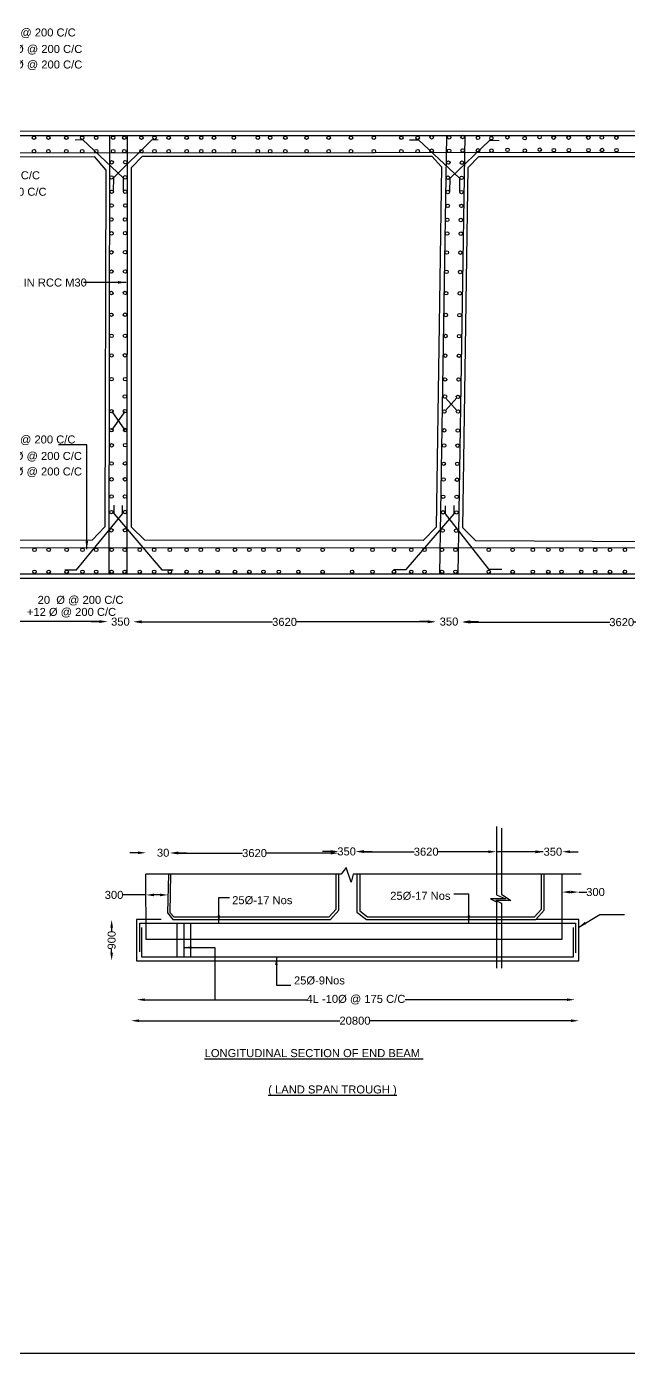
# Model space of a CAD drawing. Header units: millimetres. Extents: x 5124 to 2506481, y 2311 to 44408819.
# Drawn here: x 2503182 to 2504311, y 44403850 to 44406336 of the extents above; entities that cross this region are included whole.
import ezdxf

# ---------------------------------------------------------------- set-up
doc = ezdxf.new("R2010")
doc.units = ezdxf.units.MM
doc.header["$MEASUREMENT"] = 0
for name, color, linetype in [('DIMENSION', 7, 'Continuous'), ('DRAWING', 2, 'Continuous'), ('TEXT', 7, 'Continuous')]:
    doc.layers.add(name, color=color, linetype=linetype)
doc.styles.get("Standard").update_dxf_attribs({"font": 'arial.ttf', "height": 15})
doc.dimstyles.get("Standard").update_dxf_attribs({"dimtxt": 15, "dimasz": 15, "dimexe": 0.18, "dimexo": 0.0625, "dimgap": 0.09, "dimtad": 0, "dimdec": 0, "dimzin": 0, "dimdsep": 46, "dimtxsty": 'Standard', "dimcen": 0.09, "dimse1": 1, "dimse2": 1, "dimadec": 0, "dimazin": 0, "dimtfac": 1, "dimtdec": 0, "dimtofl": 0, "dimtmove": 0, "dimatfit": 3, "dimfxl": 1, "dimtolj": 1, "dimtzin": 0, "dimarcsym": 0})

# ---------------------------------------------------------------- blocks, each defined once
blk = doc.blocks.new('*D58')
at = {"layer": 'Defpoints', "color": 0, "transparency": 16777216}
for p in [(2503452.1, 44404788), (2503406.2, 44404748.1), (2503452.1, 44404747.5)]:
    blk.add_point(p, dxfattribs=at)
at = {"layer": 'DIMENSION', "color": 0, "lineweight": -2, "transparency": 16777216}
for p, q in [((2503391.2, 44404788), (2503376.2, 44404788)), ((2503467.1, 44404788), (2503482.1, 44404788))]:
    blk.add_line(p, q, dxfattribs=at)
at = {"layer": 'DIMENSION', "color": 0, "transparency": 16777216}
for points in [[(2503391.2, 44404790.5), (2503391.2, 44404785.5), (2503406.2, 44404788)], [(2503467.1, 44404790.5), (2503467.1, 44404785.5), (2503452.1, 44404788)]]:
    blk.add_solid(points, dxfattribs=at)
at = {"layer": 'DIMENSION', "color": 0, "transparency": 16777216, "insert": (2503438.4, 44404788), "char_height": 15, "attachment_point": 5}
blk.add_mtext('\\A1;30', dxfattribs=at)
blk = doc.blocks.new('*D59')
at = {"layer": 'Defpoints', "color": 0, "transparency": 16777216}
for p in [(2503452.1, 44404788), (2503767.5, 44404788), (2503767.5, 44404787.4)]:
    blk.add_point(p, dxfattribs=at)
at = {"layer": 'DIMENSION', "color": 0, "lineweight": -2, "transparency": 16777216}
for p, q in [((2503467.1, 44404787.4), (2503587.3, 44404787.4)), ((2503752.5, 44404787.4), (2503632.3, 44404787.4))]:
    blk.add_line(p, q, dxfattribs=at)
at = {"layer": 'DIMENSION', "color": 0, "transparency": 16777216}
for points in [[(2503467.1, 44404789.9), (2503467.1, 44404784.9), (2503452.1, 44404787.4)], [(2503752.5, 44404789.9), (2503752.5, 44404784.9), (2503767.5, 44404787.4)]]:
    blk.add_solid(points, dxfattribs=at)
at = {"layer": 'DIMENSION', "color": 0, "transparency": 16777216, "insert": (2503609.8, 44404787.4), "char_height": 15, "attachment_point": 5}
blk.add_mtext('\\A1;3620', dxfattribs=at)
blk = doc.blocks.new('*D60')
at = {"layer": 'Defpoints', "color": 0, "transparency": 16777216}
for p in [(2503767.5, 44404788), (2503800.2, 44404790.5), (2503800.2, 44404788)]:
    blk.add_point(p, dxfattribs=at)
at = {"layer": 'DIMENSION', "color": 0, "lineweight": -2, "transparency": 16777216}
for p, q in [((2503752.5, 44404790.5), (2503737.5, 44404790.5)), ((2503815.2, 44404790.5), (2503830.2, 44404790.5))]:
    blk.add_line(p, q, dxfattribs=at)
at = {"layer": 'DIMENSION', "color": 0, "transparency": 16777216}
for points in [[(2503752.5, 44404793), (2503752.5, 44404788), (2503767.5, 44404790.5)], [(2503815.2, 44404793), (2503815.2, 44404788), (2503800.2, 44404790.5)]]:
    blk.add_solid(points, dxfattribs=at)
at = {"layer": 'DIMENSION', "color": 0, "transparency": 16777216, "insert": (2503782.5, 44404790.5), "char_height": 15, "attachment_point": 5}
blk.add_mtext('\\A1;350', dxfattribs=at)
blk = doc.blocks.new('*D61')
at = {"layer": 'Defpoints', "color": 0, "transparency": 16777216}
for p in [(2503800.2, 44404790.5), (2504063.3, 44404790.5), (2504063.3, 44404790)]:
    blk.add_point(p, dxfattribs=at)
at = {"layer": 'DIMENSION', "color": 0, "lineweight": -2, "transparency": 16777216}
for p, q in [((2503815.2, 44404790), (2503909.3, 44404790)), ((2504048.3, 44404790), (2503954.2, 44404790))]:
    blk.add_line(p, q, dxfattribs=at)
at = {"layer": 'DIMENSION', "color": 0, "transparency": 16777216}
for points in [[(2503815.2, 44404792.5), (2503815.2, 44404787.5), (2503800.2, 44404790)], [(2504048.3, 44404792.5), (2504048.3, 44404787.5), (2504063.3, 44404790)]]:
    blk.add_solid(points, dxfattribs=at)
at = {"layer": 'DIMENSION', "color": 0, "transparency": 16777216, "insert": (2503931.7, 44404790), "char_height": 15, "attachment_point": 5}
blk.add_mtext('\\A1;3620', dxfattribs=at)
blk = doc.blocks.new('*D62')
at = {"layer": 'Defpoints', "color": 0, "transparency": 16777216}
for p in [(2504151.9, 44404790.5), (2504186.6, 44404790.5), (2504186.6, 44404790)]:
    blk.add_point(p, dxfattribs=at)
at = {"layer": 'DIMENSION', "color": 0, "lineweight": -2, "transparency": 16777216}
for p, q in [((2504136.9, 44404790), (2504121.9, 44404790)), ((2504201.6, 44404790), (2504216.6, 44404790))]:
    blk.add_line(p, q, dxfattribs=at)
at = {"layer": 'DIMENSION', "color": 0, "transparency": 16777216}
for points in [[(2504136.9, 44404792.5), (2504136.9, 44404787.5), (2504151.9, 44404790)], [(2504201.6, 44404792.5), (2504201.6, 44404787.5), (2504186.6, 44404790)]]:
    blk.add_solid(points, dxfattribs=at)
at = {"layer": 'DIMENSION', "color": 0, "transparency": 16777216, "insert": (2504169.3, 44404790), "char_height": 15, "attachment_point": 5}
blk.add_mtext('\\A1;350', dxfattribs=at)
blk = doc.blocks.new('*D63')
at = {"layer": 'Defpoints', "color": 0, "transparency": 16777216}
for p in [(2504217.7, 44404714.4), (2504186.6, 44404663), (2504217.7, 44404663)]:
    blk.add_point(p, dxfattribs=at)
at = {"layer": 'DIMENSION', "color": 0, "lineweight": -2, "transparency": 16777216}
for p, q in [((2504201.6, 44404714.4), (2504202.7, 44404714.4)), ((2504217.7, 44404714.4), (2504232.7, 44404714.4))]:
    blk.add_line(p, q, dxfattribs=at)
at = {"layer": 'DIMENSION', "color": 0, "transparency": 16777216}
for points in [[(2504201.6, 44404716.9), (2504201.6, 44404711.9), (2504186.6, 44404714.4)], [(2504202.7, 44404716.9), (2504202.7, 44404711.9), (2504217.7, 44404714.4)]]:
    blk.add_solid(points, dxfattribs=at)
at = {"layer": 'DIMENSION', "color": 0, "transparency": 16777216, "insert": (2504249.3, 44404714.4), "char_height": 15, "attachment_point": 5}
blk.add_mtext('\\A1;300', dxfattribs=at)
blk = doc.blocks.new('*D64')
at = {"layer": 'Defpoints', "color": 0, "transparency": 16777216}
for p in [(2503406.4, 44404709), (2503406.4, 44404708.6), (2503447.5, 44404708.8)]:
    blk.add_point(p, dxfattribs=at)
at = {"layer": 'DIMENSION', "color": 0, "lineweight": -2, "transparency": 16777216}
for p, q in [((2503406.4, 44404709), (2503363.1, 44404709)), ((2503432.5, 44404709), (2503421.4, 44404709))]:
    blk.add_line(p, q, dxfattribs=at)
at = {"layer": 'DIMENSION', "color": 0, "transparency": 16777216}
for points in [[(2503421.4, 44404711.5), (2503421.4, 44404706.5), (2503406.4, 44404709)], [(2503432.5, 44404711.5), (2503432.5, 44404706.5), (2503447.5, 44404709)]]:
    blk.add_solid(points, dxfattribs=at)
at = {"layer": 'DIMENSION', "color": 0, "transparency": 16777216, "insert": (2503346.4, 44404709), "char_height": 15, "attachment_point": 5}
blk.add_mtext('\\A1;300', dxfattribs=at)
blk = doc.blocks.new('*D65')
at = {"layer": 'Defpoints', "color": 0, "transparency": 16777216}
for p in [(2503388.3, 44404662.7), (2503341.9, 44404585.7), (2503388.3, 44404585.7)]:
    blk.add_point(p, dxfattribs=at)
at = {"layer": 'DIMENSION', "color": 0, "lineweight": -2, "transparency": 16777216}
for p, q in [((2503341.9, 44404647.7), (2503341.9, 44404640.8)), ((2503341.9, 44404600.7), (2503341.9, 44404607.5))]:
    blk.add_line(p, q, dxfattribs=at)
at = {"layer": 'DIMENSION', "color": 0, "transparency": 16777216}
for points in [[(2503339.4, 44404647.7), (2503344.4, 44404647.7), (2503341.9, 44404662.7)], [(2503339.4, 44404600.7), (2503344.4, 44404600.7), (2503341.9, 44404585.7)]]:
    blk.add_solid(points, dxfattribs=at)
at = {"layer": 'DIMENSION', "color": 0, "transparency": 16777216, "insert": (2503341.9, 44404624.2), "char_height": 15, "attachment_point": 5, "rotation": 90}
blk.add_mtext('\\A1;900', dxfattribs=at)
blk = doc.blocks.new('*D66')
at = {"layer": 'Defpoints', "color": 0, "transparency": 16777216}
for p in [(2504210.7, 44404512.7), (2503389.1, 44404510.8), (2504210.7, 44404510.8)]:
    blk.add_point(p, dxfattribs=at)
at = {"layer": 'DIMENSION', "color": 0, "lineweight": -2, "transparency": 16777216}
for p, q in [((2503404.1, 44404512.7), (2503707.6, 44404512.7)), ((2504195.7, 44404512.7), (2503892.2, 44404512.7))]:
    blk.add_line(p, q, dxfattribs=at)
at = {"layer": 'DIMENSION', "color": 0, "transparency": 16777216}
for points in [[(2503404.1, 44404515.2), (2503404.1, 44404510.2), (2503389.1, 44404512.7)], [(2504195.7, 44404515.2), (2504195.7, 44404510.2), (2504210.7, 44404512.7)]]:
    blk.add_solid(points, dxfattribs=at)
at = {"layer": 'DIMENSION', "color": 0, "transparency": 16777216, "insert": (2503799.9, 44404512.7), "char_height": 15, "attachment_point": 5}
blk.add_mtext('\\A1;4L -10Ø @ 175 C/C ', dxfattribs=at)
blk = doc.blocks.new('*D67')
at = {"layer": 'Defpoints', "color": 0, "transparency": 16777216}
for p in [(2503378.1, 44404467.1), (2504218.3, 44404473.3), (2504218.3, 44404467.1)]:
    blk.add_point(p, dxfattribs=at)
at = {"layer": 'DIMENSION', "color": 0, "lineweight": -2, "transparency": 16777216}
for p, q in [((2503393.1, 44404473.3), (2503769.8, 44404473.3)), ((2504203.3, 44404473.3), (2503826.6, 44404473.3))]:
    blk.add_line(p, q, dxfattribs=at)
at = {"layer": 'DIMENSION', "color": 0, "transparency": 16777216}
for points in [[(2503393.1, 44404475.8), (2503393.1, 44404470.8), (2503378.1, 44404473.3)], [(2504203.3, 44404475.8), (2504203.3, 44404470.8), (2504218.3, 44404473.3)]]:
    blk.add_solid(points, dxfattribs=at)
at = {"layer": 'DIMENSION', "color": 0, "transparency": 16777216, "insert": (2503798.2, 44404473.3), "char_height": 15, "attachment_point": 5}
blk.add_mtext('\\A1;20800', dxfattribs=at)
blk = doc.blocks.new('*D74')
at = {"layer": 'Defpoints', "color": 0, "transparency": 16777216}
for p in [(2502737.7, 44405221.8), (2503333.6, 44405221.8), (2503333.6, 44405221.5)]:
    blk.add_point(p, dxfattribs=at)
at = {"layer": 'DIMENSION', "color": 0, "lineweight": -2, "transparency": 16777216}
for p, q in [((2502752.7, 44405221.5), (2503013.2, 44405221.5)), ((2503318.6, 44405221.5), (2503058.1, 44405221.5))]:
    blk.add_line(p, q, dxfattribs=at)
at = {"layer": 'DIMENSION', "color": 0, "transparency": 16777216}
for points in [[(2502752.7, 44405224), (2502752.7, 44405219), (2502737.7, 44405221.5)], [(2503318.6, 44405224), (2503318.6, 44405219), (2503333.6, 44405221.5)]]:
    blk.add_solid(points, dxfattribs=at)
at = {"layer": 'DIMENSION', "color": 0, "transparency": 16777216, "insert": (2503035.6, 44405221.5), "char_height": 15, "attachment_point": 5}
blk.add_mtext('\\A1;3620', dxfattribs=at)
blk = doc.blocks.new('*D75')
at = {"layer": 'Defpoints', "color": 0, "transparency": 16777216}
for p in [(2503333.6, 44405221.5), (2503383, 44405221.5), (2503383, 44405221.1)]:
    blk.add_point(p, dxfattribs=at)
at = {"layer": 'DIMENSION', "color": 0, "lineweight": -2, "transparency": 16777216}
for p, q in [((2503318.6, 44405221.1), (2503303.6, 44405221.1)), ((2503398, 44405221.1), (2503413, 44405221.1))]:
    blk.add_line(p, q, dxfattribs=at)
at = {"layer": 'DIMENSION', "color": 0, "transparency": 16777216}
for points in [[(2503318.6, 44405223.6), (2503318.6, 44405218.6), (2503333.6, 44405221.1)], [(2503398, 44405223.6), (2503398, 44405218.6), (2503383, 44405221.1)]]:
    blk.add_solid(points, dxfattribs=at)
at = {"layer": 'DIMENSION', "color": 0, "transparency": 16777216, "insert": (2503358.3, 44405221.1), "char_height": 15, "attachment_point": 5}
blk.add_mtext('\\A1;350', dxfattribs=at)
blk = doc.blocks.new('*D76')
at = {"layer": 'Defpoints', "color": 0, "transparency": 16777216}
for p in [(2503383, 44405221.5), (2503949.2, 44405221.5), (2503949.2, 44405220.7)]:
    blk.add_point(p, dxfattribs=at)
at = {"layer": 'DIMENSION', "color": 0, "lineweight": -2, "transparency": 16777216}
for p, q in [((2503398, 44405220.7), (2503643.6, 44405220.7)), ((2503934.2, 44405220.7), (2503688.6, 44405220.7))]:
    blk.add_line(p, q, dxfattribs=at)
at = {"layer": 'DIMENSION', "color": 0, "transparency": 16777216}
for points in [[(2503398, 44405223.2), (2503398, 44405218.2), (2503383, 44405220.7)], [(2503934.2, 44405223.2), (2503934.2, 44405218.2), (2503949.2, 44405220.7)]]:
    blk.add_solid(points, dxfattribs=at)
at = {"layer": 'DIMENSION', "color": 0, "transparency": 16777216, "insert": (2503666.1, 44405220.7), "char_height": 15, "attachment_point": 5}
blk.add_mtext('\\A1;3620', dxfattribs=at)
blk = doc.blocks.new('*D77')
at = {"layer": 'Defpoints', "color": 0, "transparency": 16777216}
for p in [(2503949.2, 44405220.7), (2503999.8, 44405221.2), (2503999.8, 44405220.7)]:
    blk.add_point(p, dxfattribs=at)
at = {"layer": 'DIMENSION', "color": 0, "lineweight": -2, "transparency": 16777216}
for p, q in [((2503934.2, 44405221.2), (2503919.2, 44405221.2)), ((2504014.8, 44405221.2), (2504029.8, 44405221.2))]:
    blk.add_line(p, q, dxfattribs=at)
at = {"layer": 'DIMENSION', "color": 0, "transparency": 16777216}
for points in [[(2503934.2, 44405223.7), (2503934.2, 44405218.7), (2503949.2, 44405221.2)], [(2504014.8, 44405223.7), (2504014.8, 44405218.7), (2503999.8, 44405221.2)]]:
    blk.add_solid(points, dxfattribs=at)
at = {"layer": 'DIMENSION', "color": 0, "transparency": 16777216, "insert": (2503974.5, 44405221.2), "char_height": 15, "attachment_point": 5}
blk.add_mtext('\\A1;350', dxfattribs=at)
blk = doc.blocks.new('*D78')
at = {"layer": 'Defpoints', "color": 0, "transparency": 16777216}
for p in [(2503999.8, 44405220.7), (2504597.1, 44405220.7), (2504597.1, 44405220.1)]:
    blk.add_point(p, dxfattribs=at)
at = {"layer": 'DIMENSION', "color": 0, "lineweight": -2, "transparency": 16777216}
for p, q in [((2504014.8, 44405220.1), (2504276, 44405220.1)), ((2504582.1, 44405220.1), (2504320.9, 44405220.1))]:
    blk.add_line(p, q, dxfattribs=at)
at = {"layer": 'DIMENSION', "color": 0, "transparency": 16777216}
for points in [[(2504014.8, 44405222.6), (2504014.8, 44405217.6), (2503999.8, 44405220.1)], [(2504582.1, 44405222.6), (2504582.1, 44405217.6), (2504597.1, 44405220.1)]]:
    blk.add_solid(points, dxfattribs=at)
at = {"layer": 'DIMENSION', "color": 0, "transparency": 16777216, "insert": (2504298.4, 44405220.1), "char_height": 15, "attachment_point": 5}
blk.add_mtext('\\A1;3620', dxfattribs=at)

msp = doc.modelspace()

# ---------------------------------------------------------------- linework, layer by layer
at = {"layer": 'DRAWING', "color": 0}
for points in [[(2500951.5, 44408819.4), (2506480.1, 44408819.4), (2506480.1, 44403849.7), (2500951.5, 44403849.7)], [(2501411.4, 44406140.4), (2504650, 44406140.8), (2504644.7, 44405302.2), (2501407, 44405302.2)], [(2501419.6, 44406132.2), (2504641.7, 44406132.5), (2504636.5, 44405310.4), (2501415.3, 44405310.4)]]:
    msp.add_lwpolyline(points, close=True, dxfattribs=at)
for points in [[(2503337.8, 44406132.4), (2503336.4, 44405310.4)], [(2503370.9, 44406132.4), (2503370.5, 44405310.4)], [(2503970.1, 44406132.5), (2503956.8, 44405310.4)], [(2504004.2, 44406132.5), (2503991, 44405310.4)], [(2503273.7, 44406124.3), (2503287.2, 44406124.6), (2503363.2, 44406052.7), (2503363.2, 44406029.4)], [(2503345.6, 44406027), (2503345.8, 44406053.6), (2503417.1, 44406124.4), (2503429.1, 44406124.6)], [(2503900.2, 44406124.3), (2503917.6, 44406124.3), (2503994.3, 44406052.4), (2503993.9, 44406027.4)], [(2503976.3, 44406026.5), (2503976.8, 44406052.3), (2504050.9, 44406123.3), (2504068.6, 44406123.1)], [(2501419.4, 44406098.3), (2504641.5, 44406100.8)], [(2502731.1, 44406071.2), (2502752.3, 44406091.1), (2503308.8, 44406092.7), (2503331.1, 44406067), (2503329.1, 44405399), (2503305.1, 44405374.1), (2502756.6, 44405373.1), (2502731.1, 44405398.3), (2502731.1, 44406071.2)], [(2503379.2, 44406072.5), (2503399.8, 44406093.2), (2503942.1, 44406093.4), (2503960.6, 44406073.2), (2503950.6, 44405398.2), (2503925.8, 44405373.3), (2503404, 44405374), (2503379.3, 44405398.3), (2503379.2, 44406072.5)], [(2504010.6, 44406072.3), (2504030.5, 44406092.6), (2504576.6, 44406092.7), (2504600.5, 44406068.9), (2504594.7, 44405392.1), (2504571.7, 44405369.2), (2504024.6, 44405372.7), (2504000.3, 44405397), (2504010.6, 44406072.3)], [(2503989.4, 44405640.5), (2503967.9, 44405616.8)], [(2503967.9, 44405640.3), (2503989.6, 44405616.4)], [(2503366.6, 44405614.8), (2503341.7, 44405580.1)], [(2503342.1, 44405614.8), (2503366.8, 44405580.1)], [(2503253.8, 44405318.1), (2503276.1, 44405318.1), (2503362.3, 44405423.4), (2503362.3, 44405439)], [(2503346.2, 44405439.2), (2503346.2, 44405423.8), (2503436, 44405318.1), (2503457.2, 44405318.1)], [(2503870.2, 44405319.1), (2503893.9, 44405319.1), (2503984.4, 44405423), (2503984.4, 44405438.8)], [(2503967.4, 44405438.5), (2503967.4, 44405423.4), (2504048.7, 44405319.5), (2504073.7, 44405319.5)], [(2501415.6, 44405359.7), (2504636.8, 44405360.1)], [(2504063.3, 44404837.4), (2504063.3, 44404709.5), (2504080.5, 44404702), (2504052.5, 44404702), (2504063.3, 44404696.4), (2504063.3, 44404571.7)], [(2504073, 44404834.3), (2504073, 44404710.4), (2504090.2, 44404698.8), (2504062.3, 44404698.8), (2504073, 44404693.3), (2504073, 44404571.9)], [(2504222.6, 44404748.1), (2503794.7, 44404748.1), (2503791.2, 44404732.7), (2503781.5, 44404760.6), (2503772.3, 44404748.1), (2503406.2, 44404748.1)], [(2504186, 44404748.1), (2504186, 44404625.2), (2503406.7, 44404625.2), (2503406.2, 44404748.1)], [(2503448.3, 44404748.1), (2503446.7, 44404675.2), (2503456.8, 44404663), (2503752.3, 44404663), (2503768.1, 44404680.3), (2503768.1, 44404748.1)], [(2503452.1, 44404748.1), (2503451.2, 44404675.8), (2503458.3, 44404668.3), (2503750, 44404668.3), (2503762.8, 44404682.4), (2503762.8, 44404748.1)], [(2503801.7, 44404748.1), (2503801.7, 44404676.7), (2503819.8, 44404663), (2504137.2, 44404663), (2504153, 44404680.3), (2504153, 44404748.1)], [(2503807, 44404748.1), (2503807, 44404679.3), (2503821.6, 44404668.3), (2504134.9, 44404668.3), (2504147.7, 44404682.4), (2504147.7, 44404748.1)], [(2503388.3, 44404662.7), (2503388.3, 44404585.7), (2504217.7, 44404585.7), (2504217.7, 44404663), (2504137.2, 44404663)], [(2503434.9, 44404663), (2503388.3, 44404662.7)], [(2503394.9, 44404602.4), (2503394.9, 44404656.1), (2504211.9, 44404656.1), (2504211.9, 44404600.6)], [(2504207.4, 44404647.9), (2504207.4, 44404592.6), (2503398.8, 44404592.6), (2503398.8, 44404648)], [(2503463.9, 44404656.1), (2503463.9, 44404592.6)], [(2503477.1, 44404656.1), (2503477.1, 44404592.6)], [(2503489.6, 44404656.1), (2503489.6, 44404592.6)]]:
    msp.add_lwpolyline(points, dxfattribs=at)
for centre in [(2503196.3, 44406128), (2503223.3, 44406128), (2503256.8, 44406128), (2503286.5, 44406128), (2503312.9, 44406128), (2503344.8, 44406128), (2503365.6, 44406128), (2503397.7, 44406128), (2503422.2, 44406128), (2503448.9, 44406128), (2503482.6, 44406128), (2503509.9, 44406128), (2503533.9, 44406128), (2503571.1, 44406128), (2503616, 44406128), (2503639.2, 44406128), (2503667.5, 44406128), (2503707.4, 44406128), (2503748.9, 44406128), (2503790.7, 44406128), (2503833.5, 44406128), (2503885.1, 44406128), (2503915.8, 44406128), (2503941.9, 44406128.8), (2503974.9, 44406128.6), (2504000.1, 44406129.3), (2504028.8, 44406127.9), (2504054.1, 44406127.3), (2504084.1, 44406128.8), (2504116.5, 44406127.3), (2504144.4, 44406129.1), (2504170.9, 44406128.2), (2504198.9, 44406128.2), (2504235.8, 44406128.2), (2504261.1, 44406128.4), (2504288.5, 44406128.2), (2503196.3, 44406102.9), (2503223.3, 44406102.9), (2503256.8, 44406102.9), (2503286.5, 44406102.9), (2503312.9, 44406102.9), (2503344.8, 44406102.9), (2503365.6, 44406102.9), (2503397.7, 44406102.9), (2503422.2, 44406102.9), (2503448.9, 44406102.9), (2503482.6, 44406102.9), (2503509.9, 44406102.9), (2503533.9, 44406102.9), (2503571.1, 44406102.9), (2503616, 44406102.9), (2503639.2, 44406102.9), (2503667.5, 44406102.9), (2503707.4, 44406102.9), (2503748.9, 44406102.9), (2503790.7, 44406102.9), (2503833.5, 44406102.9), (2503885.1, 44406102.9), (2503915.8, 44406102.9), (2503941.9, 44406103.7), (2503974.9, 44406103.5), (2504000.1, 44406104.2), (2504029, 44406104.4), (2504054.3, 44406103.8), (2504084.3, 44406105.3), (2504116.7, 44406103.8), (2504144.7, 44406105.6), (2504171.1, 44406104.7), (2504199.2, 44406104.7), (2504236.1, 44406104.7), (2504261.4, 44406105), (2504288.7, 44406104.7), (2503341.9, 44406082), (2503367.4, 44406082.2), (2503973.3, 44406081.5), (2503998.9, 44406081.3), (2503341.6, 44406053.7), (2503367.2, 44406053.8), (2503972.7, 44406053.2), (2503998.2, 44406053), (2503341.8, 44406026.8), (2503367.3, 44406027), (2503972.4, 44406026.4), (2503998, 44406026.2), (2503341.9, 44406001), (2503367.5, 44406001.1), (2503972.2, 44406000.5), (2503997.7, 44406000.3), (2503341.3, 44405974.7), (2503366.8, 44405974.8), (2503971.2, 44405974.2), (2503996.7, 44405974), (2503341.6, 44405949), (2503367.1, 44405949.1), (2503971, 44405948.5), (2503996.6, 44405948.3), (2503341.4, 44405913.3), (2503367, 44405913.5), (2503970.4, 44405912.9), (2503995.9, 44405912.6), (2503341.4, 44405877.2), (2503367, 44405877.4), (2503969.8, 44405876.8), (2503995.4, 44405876.5), (2503341.4, 44405837), (2503367, 44405837.2), (2503969.2, 44405836.6), (2503994.8, 44405836.4), (2503341.3, 44405796.3), (2503366.9, 44405796.4), (2503968.5, 44405795.8), (2503994.1, 44405795.6), (2503341.5, 44405756.8), (2503367, 44405756.9), (2503968.1, 44405756.4), (2503993.6, 44405756.1), (2503341.5, 44405720.1), (2503367, 44405720.3), (2503967.5, 44405719.7), (2503993.1, 44405719.5), (2503341.6, 44405675.5), (2503367.2, 44405675.7), (2503967, 44405675.1), (2503992.5, 44405674.9), (2503366.5, 44405643.1), (2503967, 44405643), (2503991.4, 44405642.3), (2503341.5, 44405615.5), (2503366.9, 44405615.7), (2503965.9, 44405615.1), (2503991.4, 44405614.9), (2503341.7, 44405580.1), (2503367.1, 44405580.3), (2503965.6, 44405579.7), (2503991, 44405579.5), (2503341.8, 44405551.6), (2503367.2, 44405551.8), (2503965.4, 44405551.2), (2503990.8, 44405551), (2503341.6, 44405517.5), (2503367, 44405517.7), (2503964.6, 44405517.1), (2503990, 44405516.9), (2503341.5, 44405487.9), (2503366.9, 44405488), (2503964.1, 44405487.5), (2503989.5, 44405487.2), (2503341.5, 44405455.6), (2503366.9, 44405455.8), (2503963.6, 44405455.2), (2503989, 44405455), (2503341.4, 44405426.5), (2503366.9, 44405426.6), (2503963.1, 44405426.1), (2503988.5, 44405425.9), (2503341.4, 44405392.4), (2503366.8, 44405392.5), (2503962.6, 44405392), (2503988, 44405391.8), (2503197.1, 44405355.8), (2503223.8, 44405355.8), (2503257.6, 44405355.8), (2503287.2, 44405355.8), (2503312.8, 44405355.8), (2503341.8, 44405355.8), (2503366.4, 44405355.8), (2503394.6, 44405355.8), (2503421.6, 44405355.8), (2503450.9, 44405355.8), (2503482.4, 44405355.8), (2503509.2, 44405355.8), (2503540.7, 44405355.8), (2503573.2, 44405355.8), (2503600, 44405355.8), (2503626.6, 44405355.8), (2503655.4, 44405355.8), (2503692.1, 44405355.8), (2503737.5, 44405355.8), (2503792.8, 44405355.8), (2503831, 44405355.8), (2503871.4, 44405355.8), (2503903.7, 44405355.8), (2503928.5, 44405355.8), (2503961.3, 44405355.8), (2503986.6, 44405355.8), (2504049.1, 44405355.8), (2504093.8, 44405355.8), (2504131.7, 44405355.8), (2504160.7, 44405355.8), (2504185.5, 44405355.8), (2504222.5, 44405355.8), (2504248.6, 44405355.8), (2504276.4, 44405355.8), (2504304.4, 44405355.8), (2503197.1, 44405314.7), (2503223.8, 44405314.7), (2503257.6, 44405314.7), (2503287.2, 44405314.7), (2503312.8, 44405314.7), (2503341.8, 44405314.7), (2503366.4, 44405314.7), (2503394.6, 44405314.7), (2503421.6, 44405314.7), (2503450.9, 44405314.7), (2503482.4, 44405314.7), (2503509.2, 44405314.7), (2503540.7, 44405314.7), (2503573.2, 44405314.7), (2503600, 44405314.7), (2503626.6, 44405314.7), (2503655.4, 44405314.7), (2503692.1, 44405314.7), (2503737.5, 44405314.7), (2503792.8, 44405314.7), (2503831, 44405314.7), (2503871.4, 44405314.7), (2503903.7, 44405314.7), (2503928.5, 44405314.7), (2503961.3, 44405314.7), (2503986.6, 44405314.7), (2504049.1, 44405314.7), (2504093.8, 44405314.7), (2504131.7, 44405314.7), (2504160.7, 44405314.7), (2504185.5, 44405314.7), (2504222.5, 44405314.7), (2504248.6, 44405314.7), (2504276.4, 44405314.7), (2504304.4, 44405314.7)]:
    msp.add_circle(centre, 3.25, dxfattribs=at)

# ---------------------------------------------------------------- texts
at = {"layer": 'TEXT', "color": 0}
for s, p in [('20 Ø @ 200 C/C', (2503119.4, 44406317.8)), ('+20 Ø @ 200 C/C', (2503119.4, 44406286.9)), ('+12 Ø @ 200 C/C', (2503119.4, 44406257.8)), ('20 Ø @ 200 C/C', (2503052.4, 44406050.2)), ('+20 Ø @ 200 C/C', (2503052.4, 44406019.3)), ('BOX IN RCC M30', (2503126.6, 44405849.2)), ('20 Ø @ 200 C/C', (2503118.8, 44405555.1)), ('+20 Ø @ 200 C/C', (2503118.8, 44405524.2)), ('+12 Ø @ 200 C/C', (2503118.8, 44405495.1)), ('20  Ø @ 200 C/C', (2503203.1, 44405254.5)), ('+12 Ø @ 200 C/C', (2503182.9, 44405231.9)), ('25Ø-17 Nos', (2503864.3, 44404699.9)), ('25Ø-17 Nos', (2503567.9, 44404691.7)), ('25Ø-9Nos', (2503683.8, 44404541.3)), ('%%ULONGITUDINAL SECTION OF END BEAM ', (2503516.3, 44404405.1)), ('%%U( LAND SPAN TROUGH )', (2503635.5, 44404337))]:
    msp.add_text(s, height=15, dxfattribs=at).set_placement(p)

# ---------------------------------------------------------------- dimensions: what is measured, and where the dimension line sits
at = {"layer": 'DIMENSION', "color": 0}
for base, p1, p2, text, picture, middle in [((2503333.6, 44405221.5), (2502737.7, 44405221.8), (2503333.6, 44405221.8), '3620', '*D74', (2503035.6, 44405221.5)), ((2503383, 44405221.1), (2503333.6, 44405221.5), (2503383, 44405221.5), '350', '*D75', (2503358.3, 44405221.1)), ((2503949.2, 44405220.7), (2503383, 44405221.5), (2503949.2, 44405221.5), '3620', '*D76', (2503666.1, 44405220.7)), ((2503999.8, 44405221.2), (2503949.2, 44405220.7), (2503999.8, 44405220.7), '350', '*D77', (2503974.5, 44405221.2)), ((2504597.1, 44405220.1), (2503999.8, 44405220.7), (2504597.1, 44405220.7), '3620', '*D78', (2504298.4, 44405220.1)), ((2503767.5, 44404787.4), (2503452.1, 44404788), (2503767.5, 44404788), '3620', '*D59', (2503609.8, 44404787.4)), ((2504063.3, 44404790), (2503800.2, 44404790.5), (2504063.3, 44404790.5), '3620', '*D61', (2503931.7, 44404790)), ((2504186.6, 44404790), (2504151.9, 44404790.5), (2504186.6, 44404790.5), '350', '*D62', (2504169.3, 44404790)), ((2504217.7, 44404714.4), (2504186.6, 44404663), (2504217.7, 44404663), '300', '*D63', (2504249.3, 44404714.4)), ((2504210.7, 44404512.7), (2503389.1, 44404510.8), (2504210.7, 44404510.8), '4L -10Ø @ 175 C/C ', '*D66', (2503799.9, 44404512.7)), ((2504218.3, 44404473.3), (2503378.1, 44404467.1), (2504218.3, 44404467.1), '20800', '*D67', (2503798.2, 44404473.3))]:
    dim = msp.add_linear_dim(base=base, p1=p1, p2=p2, text=text, dimstyle='Standard', dxfattribs=at)
    dim.commit()
    dim.dimension.update_dxf_attribs({"geometry": picture, "text_midpoint": middle})
for base, p1, p2, text, picture, middle in [((2503452.1, 44404788), (2503406.2, 44404748.1), (2503452.1, 44404747.5), '30', '*D58', (2503438.4, 44404788)), ((2503800.2, 44404790.5), (2503767.5, 44404788), (2503800.2, 44404788), '350', '*D60', (2503782.5, 44404790.5)), ((2503406.4, 44404709), (2503447.5, 44404708.8), (2503406.4, 44404708.6), '300', '*D64', (2503346.4, 44404709))]:
    dim = msp.add_linear_dim(base=base, p1=p1, p2=p2, text=text, dimstyle='Standard', dxfattribs=at)
    dim.commit()
    dim.dimension.update_dxf_attribs({"geometry": picture, "text_midpoint": middle, "dimtype": 160})
dim = msp.add_linear_dim(base=(2503341.9, 44404585.7), p1=(2503388.3, 44404662.7), p2=(2503388.3, 44404585.7), angle=90, text='900', dimstyle='Standard', dxfattribs=at)
dim.commit()
dim.dimension.update_dxf_attribs({"geometry": '*D65', "text_midpoint": (2503341.9, 44404624.2)})

# ---------------------------------------------------------------- leaders
for points in [[(2503369.1, 44405857), (2503288.8, 44405857)], [(2503295.3, 44405357.1), (2503295.3, 44405552.8), (2503242.5, 44405552.8)], [(2504151.4, 44404789.5), (2504063.3, 44404790)], [(2503542.8, 44404656.1), (2503542.8, 44404704), (2503563.2, 44404704)], [(2504011.7, 44404656.1), (2504011.7, 44404710.4), (2503983.6, 44404710.4)], [(2504217.7, 44404648.8), (2504257.1, 44404672.4), (2504303.6, 44404672.6)], [(2503477.1, 44404610.5), (2503535.5, 44404610.5), (2503535.5, 44404512.7)], [(2503650.9, 44404592.6), (2503650.9, 44404540.1), (2503678.1, 44404540.1)]]:
    msp.add_leader(points, dimstyle='Standard', override={"dimgap": 0.09, "dimtad": 0}, dxfattribs=at)

doc.saveas('drawing.dxf')
